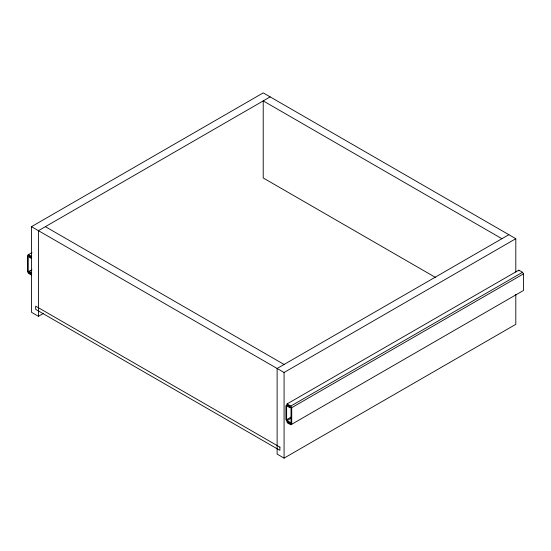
<?xml version="1.0" encoding="UTF-8"?>
<svg xmlns="http://www.w3.org/2000/svg" width="551" height="551" viewBox="0 0 551 551"><rect width="100%" height="100%" fill="white"/><g stroke="black" fill="none" stroke-linecap="round" stroke-linejoin="round"><path stroke-width="0.83" d="M43.66 313.292L38.439 316.308L31.49 312.293L31.49 226.668L263.22 92.878L515.805 238.707L515.805 272.104M270.169 96.893L38.439 230.683L38.439 316.308M32.02 252.585L27.55 255.161L27.55 271.753L28.48 273.358L31.441 275.073M31.503 274.302L28.762 272.724L28.246 271.822L31.972 269.673M31.765 273.923L29.175 272.421L29.175 271.622L31.407 270.327M508.848 234.692L277.125 368.481L277.125 454.107L284.075 458.122L515.805 324.332L515.805 294.365M31.49 226.668L284.075 372.497L515.805 238.707M287.085 403.938L518.815 270.148L522.52 272.29L523.45 273.895L523.45 290.487L290.797 424.807L287.085 422.665L287.085 421.866L290.508 423.836L291.024 423.54L291.024 407.609L290.508 406.714L287.085 404.737L287.085 403.938L290.797 406.073L291.72 407.685L291.72 424.27M287.415 404.813L285.928 405.674L285.928 419.587L286.857 421.191L290.101 423.065L290.101 422.266L287.14 420.558L286.623 419.655L286.623 406.411L287.14 406.108L290.101 407.816L290.101 407.01L286.857 405.137M290.797 406.073L522.52 272.29M291.72 407.685L523.45 273.895M286.623 419.655L291.093 417.079M287.14 420.558L290.866 418.409M501.899 238.707L263.22 100.909L263.22 177.966L435.724 277.566M45.396 226.668L284.075 364.466M28.48 254.631L31.441 256.339M31.503 257.179L28.762 255.595L28.246 255.898L28.246 271.822M31.765 257.868L29.175 256.367L29.175 257.172L31.386 258.453M29.175 271.622L31.386 272.903M518.815 270.148L518.815 270.954M284.075 372.497L284.075 458.122M279.901 447.15L35.663 306.136L35.663 309.352L279.901 450.36L279.901 447.15"/></g></svg>
